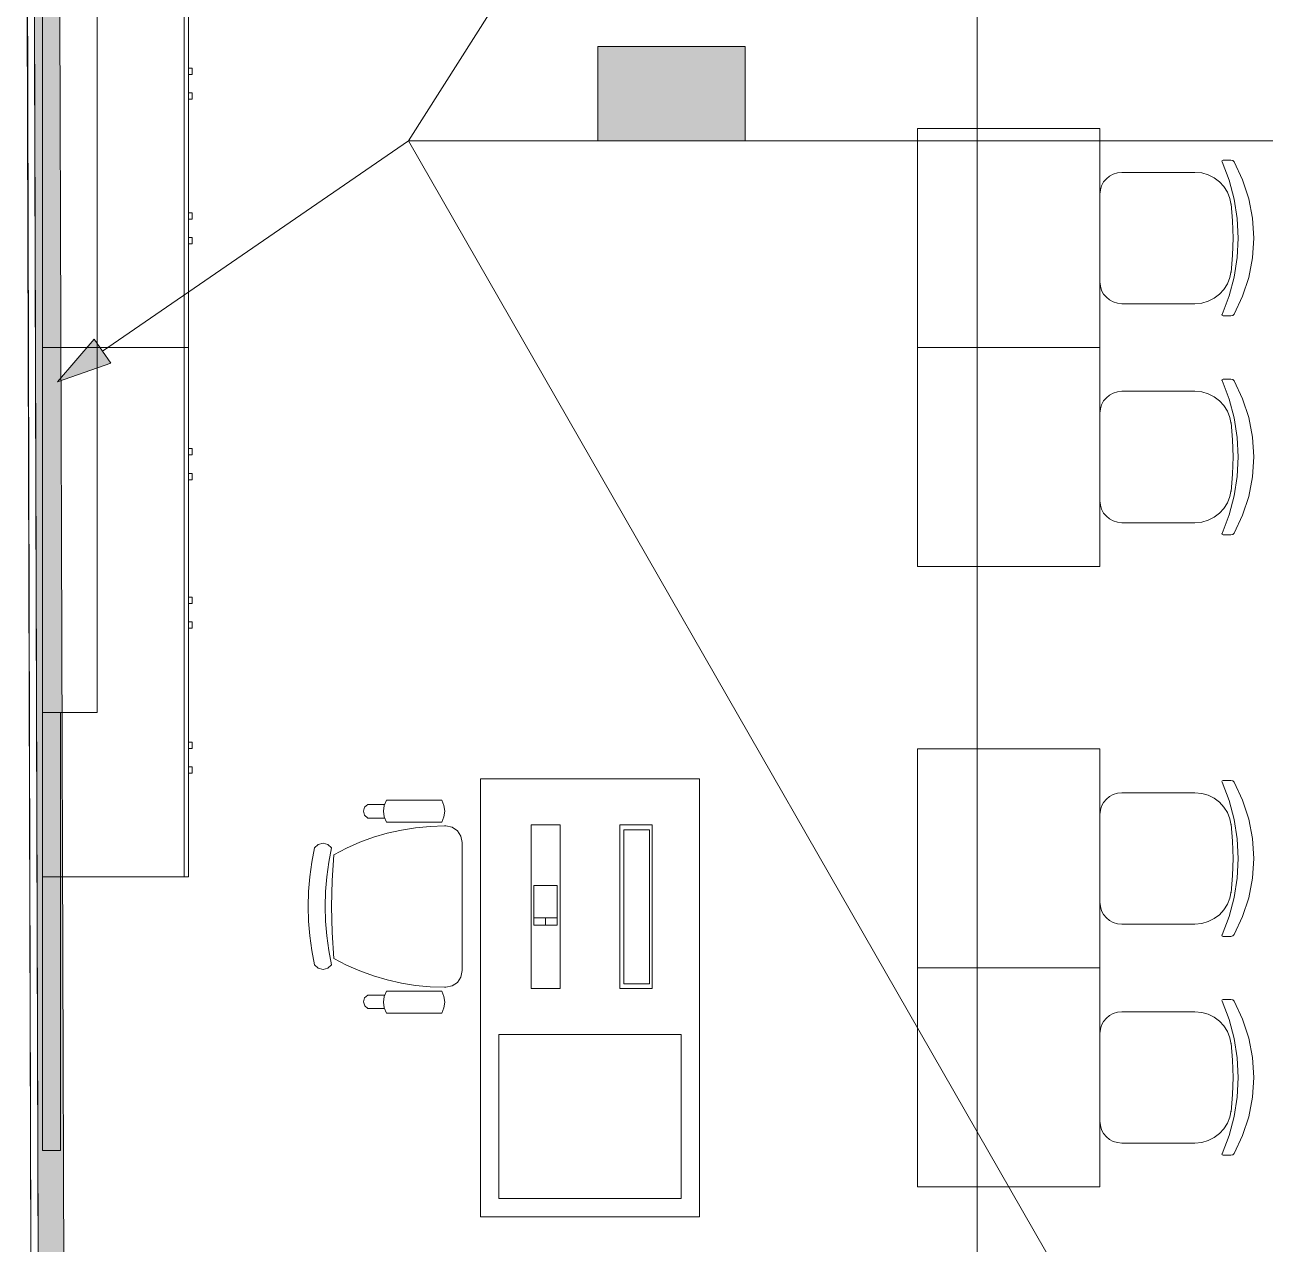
# Model space of a CAD drawing. Header units: millimetres. Extents: x 0 to 1189, y 0 to 841.
# Drawn here: x 379.08 to 413.06, y 315.35 to 348.77 of the extents above; entities that cross this region are included whole.
import ezdxf

# ---------------------------------------------------------------- set-up
doc = ezdxf.new("R2010")
doc.units = ezdxf.units.MM

msp = doc.modelspace()

# ---------------------------------------------------------------- hatches: boundary and pattern name
at = {"true_color": 0xf1d696}
h = msp.add_hatch(color=41, dxfattribs=at)
h.dxf.hatch_style = 2
h.paths.add_polyline_path([(379.990581, 366.34833), (380.150581, 314.604251), (379.44958, 314.604251), (379.290579, 366.34833)])
at = {"true_color": 0xffffff}
h = msp.add_hatch(color=7, dxfattribs=at)
h.dxf.hatch_style = 2
h.paths.add_polyline_path([(394.775603, 348.174303), (398.815609, 348.174303), (398.815609, 345.586299), (394.775603, 345.586299)])
h = msp.add_hatch(color=7, dxfattribs=at)
h.dxf.hatch_style = 2
h.paths.add_polyline_path([(394.775603, 348.174303), (398.815609, 348.174303), (398.815609, 345.586299), (394.775603, 345.586299)])
h = msp.add_hatch(color=7, dxfattribs=at)
h.dxf.hatch_style = 2
h.paths.add_polyline_path([(394.775603, 348.174303), (398.815609, 348.174303), (398.815609, 345.586299), (394.775603, 345.586299)])
at = {"true_color": 0x0077b0}
h = msp.add_hatch(color=144, dxfattribs=at)
h.paths.add_polyline_path([(395.987293, 346.776842), (395.987293, 347.583821), (395.957803, 347.740504), (395.868781, 347.871556), (395.740142, 347.957959), (395.583803, 347.987311), (395.427327, 347.957959), (395.296069, 347.871556), (395.208632, 347.740504), (395.180314, 347.583821), (395.180314, 346.776842), (395.208632, 346.620504), (395.296069, 346.491864), (395.427327, 346.402842), (395.583803, 346.373352), (395.740142, 346.402842), (395.868781, 346.491864), (395.957803, 346.620504)])
h.paths.add_polyline_path([(396.187935, 346.776842), (396.176782, 346.656186), (396.143356, 346.54416), (396.087709, 346.441126), (396.009893, 346.347445), (395.918124, 346.270146), (395.816072, 346.215636), (395.704407, 346.183347), (395.583803, 346.17271), (395.462071, 346.183347), (395.350364, 346.215636), (395.248165, 346.270146), (395.154958, 346.347445), (395.077228, 346.441126), (395.02177, 346.54416), (394.988534, 346.656186), (394.977466, 346.776842), (394.977466, 347.583821), (394.988534, 347.705554), (395.02177, 347.817261), (395.077228, 347.91946), (395.154958, 348.012667), (395.248165, 348.090483), (395.350364, 348.14613), (395.462071, 348.179556), (395.583803, 348.190709), (395.704459, 348.179599), (395.816485, 348.146474), (395.919519, 348.091646), (396.0132, 348.015423), (396.089104, 347.921785), (396.143769, 347.818639), (396.176833, 347.705984), (396.187935, 347.583821)])
h = msp.add_hatch(color=144, dxfattribs=at)
h.paths.add_polyline_path([(395.987293, 346.776842), (395.987293, 347.583821), (395.957803, 347.740504), (395.868781, 347.871556), (395.740142, 347.957959), (395.583803, 347.987311), (395.427327, 347.957959), (395.296069, 347.871556), (395.208632, 347.740504), (395.180314, 347.583821), (395.180314, 346.776842), (395.208632, 346.620504), (395.296069, 346.491864), (395.427327, 346.402842), (395.583803, 346.373352), (395.740142, 346.402842), (395.868781, 346.491864), (395.957803, 346.620504)])
h.paths.add_polyline_path([(396.187935, 346.776842), (396.176782, 346.656186), (396.143356, 346.54416), (396.087709, 346.441126), (396.009893, 346.347445), (395.918124, 346.270146), (395.816072, 346.215636), (395.704407, 346.183347), (395.583803, 346.17271), (395.462071, 346.183347), (395.350364, 346.215636), (395.248165, 346.270146), (395.154958, 346.347445), (395.077228, 346.441126), (395.02177, 346.54416), (394.988534, 346.656186), (394.977466, 346.776842), (394.977466, 347.583821), (394.988534, 347.705554), (395.02177, 347.817261), (395.077228, 347.91946), (395.154958, 348.012667), (395.248165, 348.090483), (395.350364, 348.14613), (395.462071, 348.179556), (395.583803, 348.190709), (395.704459, 348.179599), (395.816485, 348.146474), (395.919519, 348.091646), (396.0132, 348.015423), (396.089104, 347.921785), (396.143769, 347.818639), (396.176833, 347.705984), (396.187935, 347.583821)])
h = msp.add_hatch(color=144, dxfattribs=at)
h.paths.add_polyline_path([(395.987293, 346.776842), (395.987293, 347.583821), (395.957803, 347.740504), (395.868781, 347.871556), (395.740142, 347.957959), (395.583803, 347.987311), (395.427327, 347.957959), (395.296069, 347.871556), (395.208632, 347.740504), (395.180314, 347.583821), (395.180314, 346.776842), (395.208632, 346.620504), (395.296069, 346.491864), (395.427327, 346.402842), (395.583803, 346.373352), (395.740142, 346.402842), (395.868781, 346.491864), (395.957803, 346.620504)])
h.paths.add_polyline_path([(396.187935, 346.776842), (396.176782, 346.656186), (396.143356, 346.54416), (396.087709, 346.441126), (396.009893, 346.347445), (395.918124, 346.270146), (395.816072, 346.215636), (395.704407, 346.183347), (395.583803, 346.17271), (395.462071, 346.183347), (395.350364, 346.215636), (395.248165, 346.270146), (395.154958, 346.347445), (395.077228, 346.441126), (395.02177, 346.54416), (394.988534, 346.656186), (394.977466, 346.776842), (394.977466, 347.583821), (394.988534, 347.705554), (395.02177, 347.817261), (395.077228, 347.91946), (395.154958, 348.012667), (395.248165, 348.090483), (395.350364, 348.14613), (395.462071, 348.179556), (395.583803, 348.190709), (395.704459, 348.179599), (395.816485, 348.146474), (395.919519, 348.091646), (396.0132, 348.015423), (396.089104, 347.921785), (396.143769, 347.818639), (396.176833, 347.705984), (396.187935, 347.583821)])
h = msp.add_hatch(color=144, dxfattribs=at)
h.dxf.hatch_style = 2
h.paths.add_polyline_path([(398.410413, 347.8462), (398.178902, 347.614689), (398.108347, 347.583821), (398.03221, 347.609108), (398.006923, 347.685245), (398.035035, 347.7558), (398.430256, 348.151022), (398.471046, 348.180374), (398.511836, 348.190709), (398.587973, 348.165147), (398.61326, 348.088734), (398.61326, 346.271378), (398.587973, 346.196619), (398.511836, 346.17271), (398.4357, 346.196619), (398.410413, 346.271378)])
h = msp.add_hatch(color=144, dxfattribs=at)
h.dxf.hatch_style = 2
h.paths.add_polyline_path([(398.410413, 347.8462), (398.178902, 347.614689), (398.108347, 347.583821), (398.03221, 347.609108), (398.006923, 347.685245), (398.035035, 347.7558), (398.430256, 348.151022), (398.471046, 348.180374), (398.511836, 348.190709), (398.587973, 348.165147), (398.61326, 348.088734), (398.61326, 346.271378), (398.587973, 346.196619), (398.511836, 346.17271), (398.4357, 346.196619), (398.410413, 346.271378)])
h = msp.add_hatch(color=144, dxfattribs=at)
h.dxf.hatch_style = 2
h.paths.add_polyline_path([(398.410413, 347.8462), (398.178902, 347.614689), (398.108347, 347.583821), (398.03221, 347.609108), (398.006923, 347.685245), (398.035035, 347.7558), (398.430256, 348.151022), (398.471046, 348.180374), (398.511836, 348.190709), (398.587973, 348.165147), (398.61326, 348.088734), (398.61326, 346.271378), (398.587973, 346.196619), (398.511836, 346.17271), (398.4357, 346.196619), (398.410413, 346.271378)])
h = msp.add_hatch(color=144, dxfattribs=at)
h.dxf.hatch_style = 2
h.paths.add_polyline_path([(397.500833, 346.674867), (396.693854, 346.674867), (396.617717, 346.70043), (396.59243, 346.776842), (396.617717, 346.852979), (396.693854, 346.878266), (397.500833, 346.878266), (397.57697, 346.852979), (397.602257, 346.776842), (397.57697, 346.70043)])
h = msp.add_hatch(color=144, dxfattribs=at)
h.dxf.hatch_style = 2
h.paths.add_polyline_path([(397.500833, 346.674867), (396.693854, 346.674867), (396.617717, 346.70043), (396.59243, 346.776842), (396.617717, 346.852979), (396.693854, 346.878266), (397.500833, 346.878266), (397.57697, 346.852979), (397.602257, 346.776842), (397.57697, 346.70043)])
h = msp.add_hatch(color=144, dxfattribs=at)
h.dxf.hatch_style = 2
h.paths.add_polyline_path([(397.500833, 346.674867), (396.693854, 346.674867), (396.617717, 346.70043), (396.59243, 346.776842), (396.617717, 346.852979), (396.693854, 346.878266), (397.500833, 346.878266), (397.57697, 346.852979), (397.602257, 346.776842), (397.57697, 346.70043)])
h = msp.add_hatch(color=144, dxfattribs=at)
h.dxf.hatch_style = 2
h.paths.add_polyline_path([(379.982581, 338.980289), (380.986582, 340.15529), (381.439583, 339.496289)])
at = {"true_color": 0x999999}
h = msp.add_hatch(color=253, dxfattribs=at)
h.dxf.hatch_style = 2
h.paths.add_polyline_path([(379.56358, 329.924275), (380.063581, 329.924275), (380.063581, 317.924256), (379.56358, 317.924256)])

# ---------------------------------------------------------------- linework, layer by layer
at = {"color": 7, "lineweight": 0}
for points in [[(405.172619, 251.095154), (405.172619, 498.901533)], [(379.258579, 311.901247), (379.097579, 371.104338)], [(379.082579, 370.904337), (379.258579, 311.916247)], [(379.45758, 312.104248), (379.282579, 370.904337)], [(379.290579, 366.34833), (379.44958, 314.604251)], [(380.149581, 314.604251), (379.990581, 366.34833)]]:
    msp.add_lwpolyline(points, dxfattribs=at)
at = {"color": 144, "lineweight": 0, "true_color": 0x0077b0}
for points in [[(404.647292, 369.309929), (389.591595, 345.586299)], [(394.775603, 348.174303), (398.815609, 348.174303)], [(394.775603, 345.586299), (394.775603, 348.174303)], [(394.775603, 348.174303), (398.815609, 348.174303)], [(394.775603, 345.586299), (394.775603, 348.174303)], [(394.775603, 348.174303), (398.815609, 348.174303)], [(394.775603, 345.586299), (394.775603, 348.174303)], [(398.815609, 348.174303), (398.815609, 345.586299)], [(398.815609, 348.174303), (398.815609, 345.586299)], [(398.815609, 348.174303), (398.815609, 345.586299)], [(381.212582, 339.82529), (389.591595, 345.586299)], [(407.652623, 314.099251), (389.591595, 345.586299)], [(389.591595, 345.586299), (394.775603, 345.586299)], [(389.591595, 345.586299), (394.775603, 345.586299)], [(398.815609, 345.586299), (394.775603, 345.586299)], [(398.815609, 345.586299), (394.775603, 345.586299)], [(398.815609, 345.586299), (394.775603, 345.586299)], [(424.035648, 345.586299), (398.815609, 345.586299)], [(379.982581, 338.980289), (380.986582, 340.15529)], [(380.986582, 340.15529), (381.439583, 339.496289)], [(379.982581, 338.980289), (381.439583, 339.496289)]]:
    msp.add_lwpolyline(points, dxfattribs=at)
at = {"color": 253, "lineweight": 0, "true_color": 0x999999}
for points in [[(379.56358, 354.424312), (379.56358, 339.92429)], [(383.443586, 339.92429), (383.443586, 354.424312)], [(383.563586, 339.92429), (383.563586, 354.424312)], [(379.56358, 329.924275), (379.56358, 349.924305)], [(381.063582, 349.924305), (381.063582, 329.924275)], [(383.563586, 347.583302), (383.563586, 347.409301)], [(383.665586, 347.583302), (383.563586, 347.583302)], [(383.563586, 347.409301), (383.665586, 347.409301)], [(383.665586, 347.409301), (383.665586, 347.583302)], [(383.563586, 346.906301), (383.563586, 346.7323)], [(383.665586, 346.906301), (383.563586, 346.906301)], [(383.563586, 346.7323), (383.665586, 346.7323)], [(383.665586, 346.7323), (383.665586, 346.906301)], [(403.533617, 339.92429), (403.533617, 345.924299)], [(403.533617, 345.924299), (408.533624, 345.924299)], [(408.533624, 345.924299), (408.533624, 339.92429)], [(411.880629, 345.016298), (411.877629, 345.029298), (411.886254, 345.050673), (411.907629, 345.059298)], [(411.880629, 345.016298), (411.877629, 345.029298), (411.886254, 345.050673), (411.907629, 345.059298)], [(411.880629, 345.016298), (412.070989, 344.512656), (412.208005, 343.993171), (412.290833, 343.462249), (412.31863, 342.924295), (412.290833, 342.386481), (412.208005, 341.855793), (412.070989, 341.336355), (411.880629, 340.832291)], [(411.880629, 345.016298), (412.070989, 344.512656), (412.208005, 343.993171), (412.290833, 343.462249), (412.31863, 342.924295), (412.290833, 342.386481), (412.208005, 341.855793), (412.070989, 341.336355), (411.880629, 340.832291)], [(412.12363, 345.059298), (411.907629, 345.059298)], [(412.12363, 345.059298), (411.907629, 345.059298)], [(412.12363, 345.059298), (412.172505, 345.046673), (412.20863, 345.012298)], [(412.12363, 345.059298), (412.172505, 345.046673), (412.20863, 345.012298)], [(412.20863, 345.012298), (412.442349, 344.519266), (412.61138, 344.002796), (412.714037, 343.469077), (412.748631, 342.924295), (412.714037, 342.379934), (412.61138, 341.846168), (412.442349, 341.329464), (412.20863, 340.836291)], [(412.20863, 345.012298), (412.442349, 344.519266), (412.61138, 344.002796), (412.714037, 343.469077), (412.748631, 342.924295), (412.714037, 342.379934), (412.61138, 341.846168), (412.442349, 341.329464), (412.20863, 340.836291)], [(408.533624, 344.124296), (408.545829, 344.245398), (408.580827, 344.358109), (408.636193, 344.460039), (408.709499, 344.548797), (408.798322, 344.621993), (408.900234, 344.677235), (409.01281, 344.712133), (409.133625, 344.724297)], [(408.533624, 344.124296), (408.545829, 344.245398), (408.580827, 344.358109), (408.636193, 344.460039), (408.709499, 344.548797), (408.798322, 344.621993), (408.900234, 344.677235), (409.01281, 344.712133), (409.133625, 344.724297)], [(409.133625, 344.724297), (411.136628, 344.724297)], [(409.133625, 344.724297), (411.136628, 344.724297)], [(411.136628, 344.724297), (411.324865, 344.706584), (411.501769, 344.655532), (411.663885, 344.574268), (411.807754, 344.465922), (411.92992, 344.333623), (412.026926, 344.1805), (412.095315, 344.009681), (412.13163, 343.824296)], [(411.136628, 344.724297), (411.324865, 344.706584), (411.501769, 344.655532), (411.663885, 344.574268), (411.807754, 344.465922), (411.92992, 344.333623), (412.026926, 344.1805), (412.095315, 344.009681), (412.13163, 343.824296)], [(408.533624, 341.723293), (408.533624, 344.124296)], [(408.533624, 341.723293), (408.533624, 344.124296)], [(412.12663, 343.865296), (412.168505, 343.39592), (412.18263, 342.924295), (412.168505, 342.453044), (412.12663, 341.983293)], [(412.12663, 343.865296), (412.168505, 343.39592), (412.18263, 342.924295), (412.168505, 342.453044), (412.12663, 341.983293)], [(383.563586, 343.614296), (383.563586, 343.440295)], [(383.665586, 343.614296), (383.563586, 343.614296)], [(383.665586, 343.440295), (383.665586, 343.614296)], [(383.563586, 343.440295), (383.665586, 343.440295)], [(383.563586, 342.937295), (383.563586, 342.763294)], [(383.665586, 342.937295), (383.563586, 342.937295)], [(383.665586, 342.763294), (383.665586, 342.937295)], [(383.563586, 342.763294), (383.665586, 342.763294)], [(412.13163, 342.024293), (412.095315, 341.838908), (412.026926, 341.66809), (411.92992, 341.514966), (411.807754, 341.382667), (411.663885, 341.274321), (411.501769, 341.193058), (411.324865, 341.142005), (411.136628, 341.124292)], [(412.13163, 342.024293), (412.095315, 341.838908), (412.026926, 341.66809), (411.92992, 341.514966), (411.807754, 341.382667), (411.663885, 341.274321), (411.501769, 341.193058), (411.324865, 341.142005), (411.136628, 341.124292)], [(409.133625, 341.124292), (409.01281, 341.136497), (408.900234, 341.171495), (408.798322, 341.22686), (408.709499, 341.300167), (408.636193, 341.38899), (408.580827, 341.490902), (408.545829, 341.603478), (408.533624, 341.724293)], [(409.133625, 341.124292), (409.01281, 341.136497), (408.900234, 341.171495), (408.798322, 341.22686), (408.709499, 341.300167), (408.636193, 341.38899), (408.580827, 341.490902), (408.545829, 341.603478), (408.533624, 341.724293)], [(409.133625, 341.124292), (411.136628, 341.124292)], [(409.133625, 341.124292), (411.136628, 341.124292)], [(411.907629, 340.789291), (411.886254, 340.798291), (411.877629, 340.819291), (411.880629, 340.832291)], [(411.907629, 340.789291), (411.886254, 340.798291), (411.877629, 340.819291), (411.880629, 340.832291)], [(412.20863, 340.836291), (412.172505, 340.801916), (412.12363, 340.789291)], [(412.20863, 340.836291), (412.172505, 340.801916), (412.12363, 340.789291)], [(412.12363, 340.789291), (411.907629, 340.789291)], [(412.12363, 340.789291), (411.907629, 340.789291)], [(383.563586, 339.92429), (379.56358, 339.92429)], [(379.56358, 339.92429), (379.56358, 325.424268)], [(379.56358, 339.92429), (383.563586, 339.92429)], [(383.443586, 325.424268), (383.443586, 339.92429)], [(383.563586, 325.424268), (383.563586, 339.92429)], [(403.533617, 333.924281), (403.533617, 339.92429)], [(403.533617, 339.92429), (408.533624, 339.92429)], [(408.533624, 339.92429), (403.533617, 339.92429)], [(408.533624, 339.92429), (408.533624, 333.924281)], [(411.880629, 339.016289), (411.877629, 339.029289), (411.886254, 339.050664), (411.907629, 339.059289)], [(411.880629, 339.016289), (411.877629, 339.029289), (411.886254, 339.050664), (411.907629, 339.059289)], [(411.880629, 339.016289), (412.070989, 338.512647), (412.208005, 337.993162), (412.290833, 337.462239), (412.31863, 336.924285), (412.290833, 336.386472), (412.208005, 335.855784), (412.070989, 335.336346), (411.880629, 334.832282)], [(411.880629, 339.016289), (412.070989, 338.512647), (412.208005, 337.993162), (412.290833, 337.462239), (412.31863, 336.924285), (412.290833, 336.386472), (412.208005, 335.855784), (412.070989, 335.336346), (411.880629, 334.832282)], [(412.12363, 339.059289), (411.907629, 339.059289)], [(412.12363, 339.059289), (411.907629, 339.059289)], [(412.12363, 339.059289), (412.172505, 339.046664), (412.20863, 339.012289)], [(412.12363, 339.059289), (412.172505, 339.046664), (412.20863, 339.012289)], [(412.20863, 339.012289), (412.442349, 338.519257), (412.61138, 338.002787), (412.714037, 337.469068), (412.748631, 336.924285), (412.714037, 336.379925), (412.61138, 335.846159), (412.442349, 335.329455), (412.20863, 334.836282)], [(412.20863, 339.012289), (412.442349, 338.519257), (412.61138, 338.002787), (412.714037, 337.469068), (412.748631, 336.924285), (412.714037, 336.379925), (412.61138, 335.846159), (412.442349, 335.329455), (412.20863, 334.836282)], [(408.533624, 338.124287), (408.545829, 338.245389), (408.580827, 338.3581), (408.636193, 338.46003), (408.709499, 338.548788), (408.798322, 338.621983), (408.900234, 338.677226), (409.01281, 338.712124), (409.133625, 338.724288)], [(408.533624, 338.124287), (408.545829, 338.245389), (408.580827, 338.3581), (408.636193, 338.46003), (408.709499, 338.548788), (408.798322, 338.621983), (408.900234, 338.677226), (409.01281, 338.712124), (409.133625, 338.724288)], [(409.133625, 338.724288), (411.136628, 338.724288)], [(409.133625, 338.724288), (411.136628, 338.724288)], [(411.136628, 338.724288), (411.324865, 338.706575), (411.501769, 338.655522), (411.663885, 338.574259), (411.807754, 338.465913), (411.92992, 338.333614), (412.026926, 338.18049), (412.095315, 338.009672), (412.13163, 337.824287)], [(411.136628, 338.724288), (411.324865, 338.706575), (411.501769, 338.655522), (411.663885, 338.574259), (411.807754, 338.465913), (411.92992, 338.333614), (412.026926, 338.18049), (412.095315, 338.009672), (412.13163, 337.824287)], [(408.533624, 335.723284), (408.533624, 338.124287)], [(408.533624, 335.723284), (408.533624, 338.124287)], [(412.12663, 337.865287), (412.168505, 337.395911), (412.18263, 336.924285), (412.168505, 336.453035), (412.12663, 335.983284)], [(412.12663, 337.865287), (412.168505, 337.395911), (412.18263, 336.924285), (412.168505, 336.453035), (412.12663, 335.983284)], [(383.563586, 337.153286), (383.563586, 336.979286)], [(383.665586, 337.153286), (383.563586, 337.153286)], [(383.665586, 336.979286), (383.665586, 337.153286)], [(383.563586, 336.979286), (383.665586, 336.979286)], [(383.563586, 336.476285), (383.563586, 336.302284)], [(383.665586, 336.476285), (383.563586, 336.476285)], [(383.665586, 336.302284), (383.665586, 336.476285)], [(383.563586, 336.302284), (383.665586, 336.302284)], [(409.133625, 335.124283), (409.01281, 335.136488), (408.900234, 335.171486), (408.798322, 335.226851), (408.709499, 335.300158), (408.636193, 335.38898), (408.580827, 335.490893), (408.545829, 335.603469), (408.533624, 335.724284)], [(409.133625, 335.124283), (409.01281, 335.136488), (408.900234, 335.171486), (408.798322, 335.226851), (408.709499, 335.300158), (408.636193, 335.38898), (408.580827, 335.490893), (408.545829, 335.603469), (408.533624, 335.724284)], [(412.13163, 336.024284), (412.095315, 335.838899), (412.026926, 335.66808), (411.92992, 335.514957), (411.807754, 335.382658), (411.663885, 335.274312), (411.501769, 335.193048), (411.324865, 335.141996), (411.136628, 335.124283)], [(412.13163, 336.024284), (412.095315, 335.838899), (412.026926, 335.66808), (411.92992, 335.514957), (411.807754, 335.382658), (411.663885, 335.274312), (411.501769, 335.193048), (411.324865, 335.141996), (411.136628, 335.124283)], [(409.133625, 335.124283), (411.136628, 335.124283)], [(409.133625, 335.124283), (411.136628, 335.124283)], [(411.907629, 334.789282), (411.886254, 334.798282), (411.877629, 334.819282), (411.880629, 334.832282)], [(411.907629, 334.789282), (411.886254, 334.798282), (411.877629, 334.819282), (411.880629, 334.832282)], [(412.12363, 334.789282), (411.907629, 334.789282)], [(412.12363, 334.789282), (411.907629, 334.789282)], [(412.20863, 334.836282), (412.172505, 334.801907), (412.12363, 334.789282)], [(412.20863, 334.836282), (412.172505, 334.801907), (412.12363, 334.789282)], [(408.533624, 333.924281), (403.533617, 333.924281)], [(383.563586, 333.08328), (383.563586, 332.909279)], [(383.665586, 333.08328), (383.563586, 333.08328)], [(383.665586, 332.909279), (383.665586, 333.08328)], [(383.563586, 332.909279), (383.665586, 332.909279)], [(383.563586, 332.406279), (383.563586, 332.232278)], [(383.665586, 332.406279), (383.563586, 332.406279)], [(383.665586, 332.232278), (383.665586, 332.406279)], [(383.563586, 332.232278), (383.665586, 332.232278)], [(381.063582, 329.924275), (379.56358, 329.924275)], [(379.56358, 329.924275), (380.063581, 329.924275)], [(379.56358, 317.924256), (379.56358, 329.924275)], [(380.063581, 329.924275), (380.063581, 317.924256)], [(383.563586, 329.114274), (383.563586, 328.940273)], [(383.665586, 329.114274), (383.563586, 329.114274)], [(383.563586, 328.940273), (383.665586, 328.940273)], [(383.665586, 328.940273), (383.665586, 329.114274)], [(403.533617, 322.924264), (403.533617, 328.924273)], [(403.533617, 328.924273), (408.533624, 328.924273)], [(408.533624, 328.924273), (408.533624, 322.924264)], [(383.563586, 328.437272), (383.563586, 328.263272)], [(383.665586, 328.437272), (383.563586, 328.437272)], [(383.563586, 328.263272), (383.665586, 328.263272)], [(383.665586, 328.263272), (383.665586, 328.437272)], [(391.565598, 316.103254), (391.565598, 328.103272)], [(391.565598, 328.103272), (397.565607, 328.103272)], [(397.565607, 328.103272), (397.565607, 316.103254)], [(411.880629, 328.016272), (411.877629, 328.029272), (411.886254, 328.050647), (411.907629, 328.059272)], [(411.880629, 328.016272), (411.877629, 328.029272), (411.886254, 328.050647), (411.907629, 328.059272)], [(411.880629, 328.016272), (412.070989, 327.51263), (412.208005, 326.993145), (412.290833, 326.462223), (412.31863, 325.924269), (412.290833, 325.386455), (412.208005, 324.855767), (412.070989, 324.336329), (411.880629, 323.832265)], [(411.880629, 328.016272), (412.070989, 327.51263), (412.208005, 326.993145), (412.290833, 326.462223), (412.31863, 325.924269), (412.290833, 325.386455), (412.208005, 324.855767), (412.070989, 324.336329), (411.880629, 323.832265)], [(412.12363, 328.059272), (411.907629, 328.059272)], [(412.12363, 328.059272), (411.907629, 328.059272)], [(412.12363, 328.059272), (412.172505, 328.046647), (412.20863, 328.012272)], [(412.12363, 328.059272), (412.172505, 328.046647), (412.20863, 328.012272)], [(412.20863, 328.012272), (412.442349, 327.51924), (412.61138, 327.00277), (412.714037, 326.469051), (412.748631, 325.924269), (412.714037, 325.379908), (412.61138, 324.846142), (412.442349, 324.329438), (412.20863, 323.836265)], [(412.20863, 328.012272), (412.442349, 327.51924), (412.61138, 327.00277), (412.714037, 326.469051), (412.748631, 325.924269), (412.714037, 325.379908), (412.61138, 324.846142), (412.442349, 324.329438), (412.20863, 323.836265)], [(408.533624, 327.12427), (408.545829, 327.245372), (408.580827, 327.358083), (408.636193, 327.460013), (408.709499, 327.548771), (408.798322, 327.621967), (408.900234, 327.677209), (409.01281, 327.712107), (409.133625, 327.724271)], [(408.533624, 327.12427), (408.545829, 327.245372), (408.580827, 327.358083), (408.636193, 327.460013), (408.709499, 327.548771), (408.798322, 327.621967), (408.900234, 327.677209), (409.01281, 327.712107), (409.133625, 327.724271)], [(409.133625, 327.724271), (411.136628, 327.724271)], [(409.133625, 327.724271), (411.136628, 327.724271)], [(411.136628, 327.724271), (411.324865, 327.706558), (411.501769, 327.655506), (411.663885, 327.574242), (411.807754, 327.465896), (411.92992, 327.333597), (412.026926, 327.180474), (412.095315, 327.009655), (412.13163, 326.82427)], [(411.136628, 327.724271), (411.324865, 327.706558), (411.501769, 327.655506), (411.663885, 327.574242), (411.807754, 327.465896), (411.92992, 327.333597), (412.026926, 327.180474), (412.095315, 327.009655), (412.13163, 326.82427)], [(388.477594, 327.03227), (388.391593, 327.10702), (388.359593, 327.216271), (388.391593, 327.325021), (388.477594, 327.399271)], [(388.477594, 327.399271), (388.933594, 327.399271)], [(388.991594, 326.91727), (388.928969, 327.062145), (388.907594, 327.218271), (388.928969, 327.375271), (388.991594, 327.520271)], [(388.991594, 327.520271), (390.502597, 327.520271)], [(390.502597, 327.520271), (390.565222, 327.374896), (390.586597, 327.218271), (390.565222, 327.062145), (390.502597, 326.91727)], [(388.477594, 327.03227), (388.934594, 327.03227)], [(388.991594, 326.91727), (390.502597, 326.91727)], [(408.533624, 324.723267), (408.533624, 327.12427)], [(408.533624, 324.723267), (408.533624, 327.12427)], [(387.543592, 326.025269), (387.897214, 326.207894), (388.260562, 326.367082), (388.632488, 326.502551), (389.011844, 326.61402), (389.397482, 326.701207), (389.788252, 326.763832), (390.183006, 326.801614), (390.580597, 326.81427), (390.594597, 326.81427)], [(390.594597, 326.81427), (390.611597, 326.81427), (390.788425, 326.778629), (390.932722, 326.681395), (391.029957, 326.537098), (391.065597, 326.360269)], [(393.745602, 326.84827), (392.9506, 326.84827)], [(392.9506, 326.84827), (392.9506, 322.358263)], [(393.745602, 322.358263), (393.745602, 326.84827)], [(395.385604, 326.84827), (395.385604, 322.358263)], [(396.271605, 326.84827), (395.385604, 326.84827)], [(395.491604, 326.71227), (395.491604, 322.487263)], [(396.190605, 326.71227), (395.491604, 326.71227)], [(396.190605, 322.487263), (396.190605, 326.71227)], [(396.271605, 322.358263), (396.271605, 326.84827)], [(412.12663, 326.86527), (412.168505, 326.395894), (412.18263, 325.924269), (412.168505, 325.453018), (412.12663, 324.983267)], [(412.12663, 326.86527), (412.168505, 326.395894), (412.18263, 325.924269), (412.168505, 325.453018), (412.12663, 324.983267)], [(387.021591, 323.006264), (386.945466, 323.403437), (386.891091, 323.80389), (386.858466, 324.206782), (386.847591, 324.611267), (386.858466, 325.015189), (386.891091, 325.417893), (386.945466, 325.818534), (387.021591, 326.216269)], [(387.021591, 326.216269), (387.123091, 326.305769), (387.254592, 326.338269), (387.385967, 326.305769), (387.486592, 326.216269)], [(387.486592, 323.006264), (387.410467, 323.403437), (387.356092, 323.80389), (387.323467, 324.206782), (387.312592, 324.611267), (387.323467, 325.015189), (387.356092, 325.417893), (387.410467, 325.818534), (387.486592, 326.216269)], [(391.065597, 322.853264), (391.065597, 326.354269)], [(387.544592, 323.181264), (387.500967, 323.895141), (387.486592, 324.611267), (387.500842, 325.319143), (387.543592, 326.026269)], [(379.56358, 325.424268), (383.563586, 325.424268)], [(393.0296, 324.097266), (393.0296, 325.178267)], [(393.0296, 325.178267), (393.663601, 325.178267)], [(393.663601, 325.178267), (393.663601, 324.097266)], [(412.13163, 325.024267), (412.095315, 324.838882), (412.026926, 324.668064), (411.92992, 324.51494), (411.807754, 324.382641), (411.663885, 324.274295), (411.501769, 324.193032), (411.324865, 324.141979), (411.136628, 324.124266)], [(412.13163, 325.024267), (412.095315, 324.838882), (412.026926, 324.668064), (411.92992, 324.51494), (411.807754, 324.382641), (411.663885, 324.274295), (411.501769, 324.193032), (411.324865, 324.141979), (411.136628, 324.124266)], [(409.133625, 324.124266), (409.01281, 324.136471), (408.900234, 324.171469), (408.798322, 324.226834), (408.709499, 324.300141), (408.636193, 324.388964), (408.580827, 324.490876), (408.545829, 324.603452), (408.533624, 324.724267)], [(409.133625, 324.124266), (409.01281, 324.136471), (408.900234, 324.171469), (408.798322, 324.226834), (408.709499, 324.300141), (408.636193, 324.388964), (408.580827, 324.490876), (408.545829, 324.603452), (408.533624, 324.724267)], [(393.0296, 324.298266), (393.663601, 324.298266)], [(393.346601, 324.298266), (393.346601, 324.097266)], [(393.663601, 324.097266), (393.0296, 324.097266)], [(409.133625, 324.124266), (411.136628, 324.124266)], [(409.133625, 324.124266), (411.136628, 324.124266)], [(411.907629, 323.789265), (411.886254, 323.798265), (411.877629, 323.819265), (411.880629, 323.832265)], [(411.907629, 323.789265), (411.886254, 323.798265), (411.877629, 323.819265), (411.880629, 323.832265)], [(412.20863, 323.836265), (412.172505, 323.80189), (412.12363, 323.789265)], [(412.20863, 323.836265), (412.172505, 323.80189), (412.12363, 323.789265)], [(412.12363, 323.789265), (411.907629, 323.789265)], [(412.12363, 323.789265), (411.907629, 323.789265)], [(390.594597, 322.393263), (390.580597, 322.393263), (390.183336, 322.405918), (389.78883, 322.443685), (389.398237, 322.506273), (389.012719, 322.593389), (388.633436, 322.704738), (388.261546, 322.84003), (387.898212, 322.998969), (387.544592, 323.181264)], [(387.486592, 323.006264), (387.385967, 322.915889), (387.254592, 322.883264), (387.123091, 322.915889), (387.021591, 323.006264)], [(391.065597, 322.853264), (391.029957, 322.670436), (390.932722, 322.526138), (390.788425, 322.428904), (390.611597, 322.393263), (390.594597, 322.393263)], [(403.533617, 316.924255), (403.533617, 322.924264)], [(403.533617, 322.924264), (408.533624, 322.924264)], [(408.533624, 322.924264), (403.533617, 322.924264)], [(408.533624, 322.924264), (408.533624, 316.924255)], [(395.491604, 322.487263), (396.190605, 322.487263)], [(388.478594, 321.808262), (388.392593, 321.882512), (388.360593, 321.991263), (388.392468, 322.100513), (388.477594, 322.175263)], [(388.477594, 322.175263), (388.934594, 322.175263)], [(388.991594, 321.687262), (388.928969, 321.832262), (388.907594, 321.989263), (388.928969, 322.145388), (388.991594, 322.290263)], [(388.991594, 322.290263), (390.502597, 322.290263)], [(390.502597, 322.290263), (390.565222, 322.145388), (390.586597, 321.989263), (390.565222, 321.832262), (390.502597, 321.687262)], [(392.9506, 322.358263), (393.745602, 322.358263)], [(395.385604, 322.358263), (396.271605, 322.358263)], [(388.477594, 321.808262), (388.933594, 321.808262)], [(411.880629, 322.016263), (411.877629, 322.029263), (411.886254, 322.050638), (411.907629, 322.059263)], [(411.880629, 322.016263), (411.877629, 322.029263), (411.886254, 322.050638), (411.907629, 322.059263)], [(411.880629, 322.016263), (412.070989, 321.512621), (412.208005, 320.993136), (412.290833, 320.462213), (412.31863, 319.924259), (412.290833, 319.386446), (412.208005, 318.855758), (412.070989, 318.33632), (411.880629, 317.832256)], [(411.880629, 322.016263), (412.070989, 321.512621), (412.208005, 320.993136), (412.290833, 320.462213), (412.31863, 319.924259), (412.290833, 319.386446), (412.208005, 318.855758), (412.070989, 318.33632), (411.880629, 317.832256)], [(412.12363, 322.059263), (411.907629, 322.059263)], [(412.12363, 322.059263), (411.907629, 322.059263)], [(412.12363, 322.059263), (412.172505, 322.046638), (412.20863, 322.012263)], [(412.12363, 322.059263), (412.172505, 322.046638), (412.20863, 322.012263)], [(412.20863, 322.012263), (412.442349, 321.519231), (412.61138, 321.002761), (412.714037, 320.469042), (412.748631, 319.924259), (412.714037, 319.379899), (412.61138, 318.846133), (412.442349, 318.329429), (412.20863, 317.836256)], [(412.20863, 322.012263), (412.442349, 321.519231), (412.61138, 321.002761), (412.714037, 320.469042), (412.748631, 319.924259), (412.714037, 319.379899), (412.61138, 318.846133), (412.442349, 318.329429), (412.20863, 317.836256)], [(388.991594, 321.687262), (390.502597, 321.687262)], [(408.533624, 321.124261), (408.545829, 321.245363), (408.580827, 321.358074), (408.636193, 321.460004), (408.709499, 321.548762), (408.798322, 321.621957), (408.900234, 321.6772), (409.01281, 321.712098), (409.133625, 321.724262)], [(408.533624, 321.124261), (408.545829, 321.245363), (408.580827, 321.358074), (408.636193, 321.460004), (408.709499, 321.548762), (408.798322, 321.621957), (408.900234, 321.6772), (409.01281, 321.712098), (409.133625, 321.724262)], [(409.133625, 321.724262), (411.136628, 321.724262)], [(409.133625, 321.724262), (411.136628, 321.724262)], [(411.136628, 321.724262), (411.324865, 321.706549), (411.501769, 321.655496), (411.663885, 321.574233), (411.807754, 321.465887), (411.92992, 321.333588), (412.026926, 321.180465), (412.095315, 321.009646), (412.13163, 320.824261)], [(411.136628, 321.724262), (411.324865, 321.706549), (411.501769, 321.655496), (411.663885, 321.574233), (411.807754, 321.465887), (411.92992, 321.333588), (412.026926, 321.180465), (412.095315, 321.009646), (412.13163, 320.824261)], [(392.065599, 321.103261), (392.065599, 316.603254)], [(397.065607, 321.103261), (392.065599, 321.103261)], [(397.065607, 316.603254), (397.065607, 321.103261)], [(408.533624, 318.723258), (408.533624, 321.124261)], [(408.533624, 318.723258), (408.533624, 321.124261)], [(412.12663, 320.865261), (412.168505, 320.395885), (412.18263, 319.924259), (412.168505, 319.453009), (412.12663, 318.983258)], [(412.12663, 320.865261), (412.168505, 320.395885), (412.18263, 319.924259), (412.168505, 319.453009), (412.12663, 318.983258)], [(409.133625, 318.124257), (409.01281, 318.136462), (408.900234, 318.17146), (408.798322, 318.226825), (408.709499, 318.300132), (408.636193, 318.388954), (408.580827, 318.490867), (408.545829, 318.603443), (408.533624, 318.724258)], [(409.133625, 318.124257), (409.01281, 318.136462), (408.900234, 318.17146), (408.798322, 318.226825), (408.709499, 318.300132), (408.636193, 318.388954), (408.580827, 318.490867), (408.545829, 318.603443), (408.533624, 318.724258)], [(412.13163, 319.024258), (412.095315, 318.838873), (412.026926, 318.668054), (411.92992, 318.514931), (411.807754, 318.382632), (411.663885, 318.274286), (411.501769, 318.193022), (411.324865, 318.14197), (411.136628, 318.124257)], [(412.13163, 319.024258), (412.095315, 318.838873), (412.026926, 318.668054), (411.92992, 318.514931), (411.807754, 318.382632), (411.663885, 318.274286), (411.501769, 318.193022), (411.324865, 318.14197), (411.136628, 318.124257)], [(409.133625, 318.124257), (411.136628, 318.124257)], [(409.133625, 318.124257), (411.136628, 318.124257)], [(380.063581, 317.924256), (379.56358, 317.924256)], [(411.907629, 317.789256), (411.886254, 317.798256), (411.877629, 317.819256), (411.880629, 317.832256)], [(411.907629, 317.789256), (411.886254, 317.798256), (411.877629, 317.819256), (411.880629, 317.832256)], [(412.12363, 317.789256), (411.907629, 317.789256)], [(412.12363, 317.789256), (411.907629, 317.789256)], [(412.20863, 317.836256), (412.172505, 317.801881), (412.12363, 317.789256)], [(412.20863, 317.836256), (412.172505, 317.801881), (412.12363, 317.789256)], [(408.533624, 316.924255), (403.533617, 316.924255)], [(392.065599, 316.603254), (397.065607, 316.603254)], [(397.565607, 316.103254), (391.565598, 316.103254)]]:
    msp.add_lwpolyline(points, dxfattribs=at)

doc.saveas('drawing.dxf')
